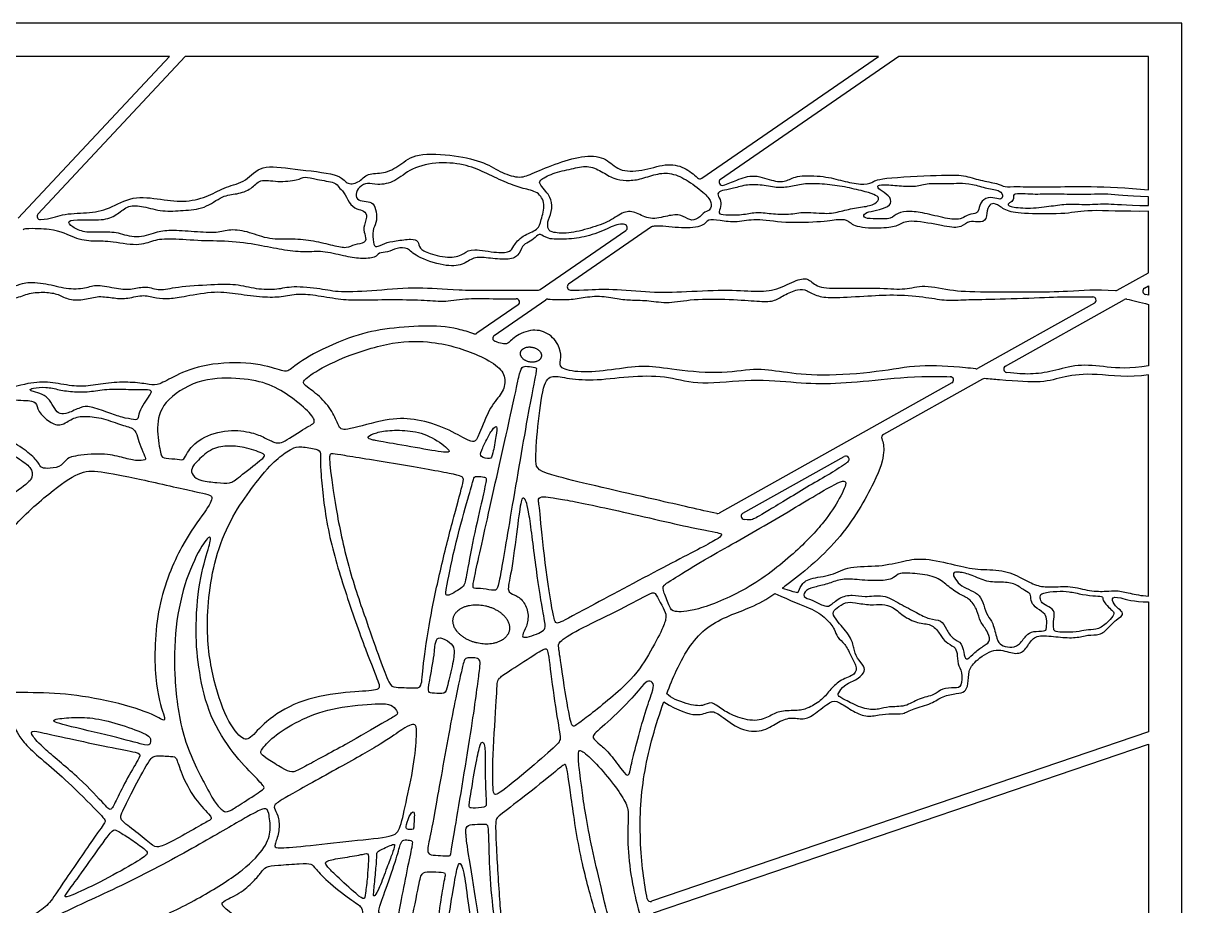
# Model space of a CAD drawing. Header units: millimetres. Extents: x -109 to 109, y -156 to 104.
# Drawn here: x 39.6 to 109.4, y 51 to 104.2 of the extents above; entities that cross this region are included whole.
import ezdxf

# ---------------------------------------------------------------- set-up
doc = ezdxf.new("R2010")
doc.units = ezdxf.units.MM
doc.header["$MEASUREMENT"] = 0
doc.layers.add('Layer 03', color=5, linetype='Continuous', true_color=0x0000ff)

msp = doc.modelspace()

# ---------------------------------------------------------------- linework, layer by layer
at = {"layer": 'Layer 03'}
for p, q in [((109.39, 104.176), (3.3, 104.176)), ((109.39, 7.419), (109.39, 104.176)), ((48.363, 102.176), (5.3, 102.176)), ((39.253, 92.429), (48.363, 102.176)), ((49.321, 102.176), (40.44, 92.674)), ((91.108, 102.176), (49.321, 102.176)), ((80.448, 94.829), (91.108, 102.176)), ((92.341, 102.176), (81.582, 94.76)), ((107.39, 102.176), (92.341, 102.176)), ((107.39, 94.134), (107.39, 102.176)), ((107.39, 93.187), (107.39, 93.71)), ((107.39, 89.139), (107.39, 92.84)), ((70.718, 88.122), (75.878, 91.679)), ((77.427, 91.897), (72.429, 88.451)), ((105.5, 88.081), (107.39, 89.139)), ((107.138, 88.196), (107.39, 88.337)), ((107.39, 88.337), (107.39, 87.794)), ((67.94, 85.357), (71.057, 87.506)), ((104.118, 87.307), (97.083, 83.368)), ((98.754, 83.502), (105.936, 87.523)), ((69.383, 87.202), (66.893, 85.486)), ((107.39, 87.218), (107.39, 83.518)), ((95.526, 82.497), (81.497, 74.641)), ((97.372, 82.728), (91.398, 79.383)), ((107.39, 69.65), (107.39, 82.992)), ((82.937, 74.646), (89.039, 78.062)), ((107.39, 69.307), (107.39, 61.468)), ((107.39, 61.468), (77.43, 51.252)), ((77.543, 50.551), (107.39, 60.728)), ((107.39, 60.728), (107.39, 43.669))]:
    msp.add_line(p, q, dxfattribs=at)
for centre, start, end in [((80.335, 94.994), 226.44566, 304.57724), ((81.695, 94.595), 124.57724, 287.16072), ((40.586, 92.538), 136.93275, 273.72797), ((39.697, 91.587), 91.40148, 136.93275), ((75.764, 91.843), 304.57724, 76.05291), ((77.541, 91.732), 97.02666, 124.57724), ((70.604, 88.287), 269.85829, 304.57724), ((72.542, 88.287), 124.57724, 270.43402), ((105.402, 88.256), 265.27029, 299.24564), ((107.236, 88.022), 119.24564, 260.7641), ((69.269, 87.367), 304.57724, 90.08911), ((71.17, 87.341), 88.08564, 124.57724), ((104.02, 87.482), 299.24564, 91.25589), ((106.034, 87.348), 79.10882, 119.24564), ((66.779, 85.65), 251.78022, 304.57724), ((68.053, 85.192), 124.57724, 249.86103), ((96.985, 83.543), 263.88311, 299.24564), ((98.852, 83.327), 119.24564, 263.40993), ((95.429, 82.671), 299.24564, 88.01513), ((97.47, 82.553), 85.72474, 119.24564), ((91.496, 79.208), 119.24564, 199.91777), ((89.137, 77.888), 306.32285, 119.24564), ((81.4, 74.816), 257.39398, 299.24564), ((83.035, 74.471), 119.24564, 260.60119), ((77.366, 51.441), 191.34827, 288.82867)]:
    msp.add_arc(centre, 0.2, start, end, dxfattribs=at)
for points, knots in [([(40.599, 92.338), (41.231, 92.379), (41.807, 92.713), (43.428, 92.713), (44.737, 92.947), (46.116, 93.811), (47.874, 93.55), (49.405, 93.358), (50.794, 93.765), (51.751, 94.34), (53.019, 94.603), (53.833, 95.704), (55.772, 95.369), (58.76, 95.101), (58.974, 94.437), (59.78, 94.508), (60.302, 95.196), (61.25, 95.053), (62.294, 95.599), (63.148, 96.381), (65.661, 96.239), (67.416, 95.789), (68.412, 95.125), (69.551, 94.793), (70.215, 95.125), (71.804, 95.765), (73.456, 96.266), (74.769, 96.055), (75.379, 95.235), (76.855, 95.235), (78.285, 95.75), (79.401, 95.545), (79.979, 95.056), (80.197, 94.849)], [876.047717, 876.047717, 876.047717, 876.047717, 877.322921, 878.633853, 879.944784, 881.255715, 882.566646, 883.877578, 885.188509, 886.49944, 887.810371, 889.121303, 890.432234, 891.743165, 893.054096, 894.365028, 895.675959, 896.98689, 898.297821, 899.608753, 900.919684, 902.230615, 903.541546, 904.852478, 906.163409, 907.47434, 908.785271, 910.096203, 911.407134, 912.718065, 914.028996, 915.339928, 916.537413, 916.537413, 916.537413, 916.537413]), ([(81.754, 94.404), (82.021, 94.487), (82.552, 94.724), (83.623, 95.116), (84.872, 94.586), (85.611, 94.648), (86.171, 95.027), (87.867, 94.968), (88.941, 94.666), (90.081, 94.421), (90.805, 94.55), (90.94, 94.844), (95.077, 95.035), (96.276, 95.035), (97.216, 94.685), (98.341, 94.519), (98.688, 94.281), (99.363, 94.356), (100.901, 94.266), (104.68, 94.395), (107.39, 94.134)], [11.836953, 11.836953, 11.836953, 11.836953, 13.05449, 14.365421, 15.676353, 16.987284, 18.298215, 19.609147, 20.920078, 22.231009, 23.54194, 24.852872, 26.163803, 27.474734, 28.785665, 30.096597, 31.407528, 32.718459, 34.02939, 35.340322, 35.340322, 35.340322, 35.340322]), ([(107.39, 92.84), (105.846, 92.82), (103.564, 92.96), (102.643, 92.66), (99.861, 92.68), (98.78, 92.82), (98.26, 93.3), (97.859, 93.34), (97.619, 92.94), (97.619, 92.159), (96.918, 92.219), (96.478, 92.239), (95.978, 91.759), (94.857, 91.999), (92.835, 92.36), (92.335, 91.979), (91.634, 91.799), (89.733, 91.819), (89.292, 92.279), (88.832, 92.38), (87.871, 92.199), (85.395, 92.103), (83.651, 92.423), (82.609, 92.143), (81.487, 92.283), (80.785, 92.403), (80.645, 91.922), (79.262, 91.762), (78.111, 91.987), (77.594, 91.94), (77.517, 91.931)], [718.440461, 718.440461, 718.440461, 718.440461, 719.590465, 720.740469, 721.890473, 723.040477, 724.190481, 725.340486, 726.49049, 727.640494, 728.790498, 729.940502, 731.090506, 732.24051, 733.390514, 734.540518, 735.690522, 736.840526, 737.99053, 739.140534, 740.290539, 741.440543, 742.590547, 743.740551, 744.890555, 746.040559, 747.190563, 748.340567, 749.490571, 749.701498, 749.701498, 749.701498, 749.701498]), ([(75.812, 92.038), (75.759, 92.051), (75.415, 92.114), (74.825, 91.797), (73.514, 91.282), (72.297, 91.141), (71.064, 91.141), (70.736, 91.563), (70.424, 91.266), (69.987, 90.939), (69.628, 90.814), (69.425, 90.111), (68.775, 89.893), (67.524, 90.033), (66.681, 90.111), (66.085, 89.581), (65.008, 89.487), (63.096, 90.132), (62.798, 90.664), (62.062, 90.649), (61.514, 90.336), (60.95, 90.367), (60.856, 90.038), (59.869, 89.96), (58.93, 90.132), (57.52, 90.476), (56.643, 90.351), (55.303, 90.476), (54, 90.758), (52.149, 91.062), (50.311, 91.033), (48.427, 91.211), (47.356, 91.107), (46.558, 90.691), (44.61, 91.077), (43.838, 91.003), (42.617, 91.151), (41.723, 91.769), (40.228, 91.8), (39.692, 91.787)], [214.532769, 214.532769, 214.532769, 214.532769, 214.739882, 215.889886, 217.03989, 218.189894, 219.339898, 220.489902, 221.639906, 222.78991, 223.939914, 225.089918, 226.239922, 227.389927, 228.539931, 229.689935, 230.839939, 231.989943, 233.139947, 234.289951, 235.439955, 236.589959, 237.739963, 238.889967, 240.039971, 241.189976, 242.33998, 243.489984, 244.639988, 245.789992, 246.939996, 248.09, 249.240004, 250.390008, 251.540012, 252.690016, 253.84002, 254.990025, 255.558841, 255.558841, 255.558841, 255.558841]), ([(37.476, 89.055), (37.563, 89.038), (37.796, 88.963), (37.558, 88.347), (38.032, 88.302), (39.187, 88.287), (39.528, 88.598), (40.964, 88.509), (42.134, 88.139), (43.363, 88.184), (43.955, 88.48), (45.229, 88.154), (46.147, 88.11), (46.946, 88.376), (47.79, 88.006), (48.679, 88.302), (51.012, 88.435), (52.39, 88.484), (53.574, 88.144), (54.935, 88.111), (55.681, 88.371), (57.594, 88.192), (58.502, 87.949), (60.813, 88.067), (63.444, 88.318), (65.503, 88.05), (68.534, 88.091), (70.246, 88.088), (70.604, 88.087)], [259.34061, 259.34061, 259.34061, 259.34061, 259.978811, 261.560842, 263.142874, 264.724905, 266.306937, 267.888968, 269.471, 271.053031, 272.635063, 274.217094, 275.799126, 277.381157, 278.963189, 280.54522, 282.127251, 283.709283, 285.291314, 286.873346, 288.455377, 290.037409, 291.61944, 293.201472, 294.783503, 296.365535, 297.947566, 298.380682, 298.380682, 298.380682, 298.380682]), ([(72.544, 88.087), (72.728, 88.088), (73.842, 88.102), (74.613, 88.21), (77.159, 87.956), (79.089, 87.956), (81.91, 88.146), (83.734, 87.977), (84.978, 88.076), (86.236, 88.773), (86.933, 88.818), (87.36, 88.211), (88.865, 88.189), (91.381, 88.234), (92.751, 88.076), (93.762, 88.458), (95.649, 88.009), (97.424, 87.986), (102.434, 87.955), (104.158, 88.158), (105.386, 88.056)], [756.377986, 756.377986, 756.377986, 756.377986, 756.66539, 758.247422, 759.829453, 761.411485, 762.993516, 764.575548, 766.157579, 767.739611, 769.321642, 770.903674, 772.485705, 774.067737, 775.649768, 777.2318, 778.813831, 780.395863, 781.977894, 783.074551, 783.074551, 783.074551, 783.074551]), ([(35.947, 87.754), (36.495, 87.704), (38.059, 87.549), (39.152, 87.56), (39.871, 87.932), (40.909, 87.984), (41.683, 87.863), (42.284, 87.469), (43.291, 87.499), (44.088, 87.77), (45.064, 87.589), (45.816, 87.559), (46.868, 87.845), (47.559, 87.589), (48.37, 87.559), (49.227, 87.71), (51.221, 88.062), (52.445, 87.866), (54.061, 87.655), (55.119, 87.67), (56.116, 87.911), (57.28, 87.775), (58.775, 87.503), (59.833, 87.488), (61.978, 87.534), (63.847, 87.488), (64.98, 87.366), (66.343, 87.626), (67.708, 87.562), (68.876, 87.566), (69.269, 87.567)], [182.530111, 182.530111, 182.530111, 182.530111, 183.29686, 184.609619, 185.922378, 187.235136, 188.547895, 189.860654, 191.173412, 192.486171, 193.79893, 195.111688, 196.424447, 197.737206, 199.049964, 200.362723, 201.675482, 202.988241, 204.300999, 205.613758, 206.926517, 208.239275, 209.552034, 210.864793, 212.177551, 213.49031, 214.803069, 216.115828, 217.428586, 218.084979, 218.084979, 218.084979, 218.084979]), ([(71.177, 87.541), (71.566, 87.528), (72.43, 87.495), (73.103, 87.616), (74.303, 87.785), (75.38, 87.554), (76.256, 87.477), (77.225, 87.477), (78.471, 87.262), (79.809, 87.57), (82.236, 87.554), (83.911, 87.399), (84.796, 87.384), (85.354, 87.772), (86.301, 88.191), (86.766, 88.097), (87.449, 87.678), (88.349, 87.616), (90.556, 87.742), (92.175, 87.84), (94.105, 87.66), (95.2, 87.431), (96.312, 87.529), (97.849, 87.529), (101.062, 87.644), (102.79, 87.712), (103.491, 87.67), (104.016, 87.682)], [203.382448, 203.382448, 203.382448, 203.382448, 204.20366, 205.516419, 206.829177, 208.141936, 209.454695, 210.767454, 212.080212, 213.392971, 214.70573, 216.018488, 217.331247, 218.644006, 219.956764, 221.269523, 222.582282, 223.89504, 225.207799, 226.520558, 227.833316, 229.146075, 230.458834, 231.771593, 233.084351, 234.39711, 235.623671, 235.623671, 235.623671, 235.623671]), ([(66.717, 85.46), (66.408, 85.562), (65.338, 85.881), (63.762, 85.97), (61.253, 85.765), (59.311, 85.339), (56.5, 84.03), (55.522, 83.158), (55.243, 83.193), (53.481, 83.768), (50.479, 83.681), (48.634, 82.917), (47.713, 82.349), (47.221, 82.387), (46.224, 82.551), (44.849, 82.538), (43.574, 82.298), (42.539, 82.273), (41.126, 82.576), (39.978, 82.538), (37.93, 81.976), (36.441, 81.794), (35.055, 81.95), (33.358, 81.95), (32.504, 81.806), (31.156, 81.811), (30.75, 81.819)], [221.801157, 221.801157, 221.801157, 221.801157, 222.587467, 224.393982, 226.200496, 228.007011, 229.813526, 231.620041, 233.426556, 235.233071, 237.039585, 238.8461, 240.652615, 242.45913, 244.265645, 246.07216, 247.878675, 249.685189, 251.491704, 253.298219, 255.104734, 256.911249, 258.717764, 260.524278, 262.330793, 263.021408, 263.021408, 263.021408, 263.021408]), ([(96.964, 83.344), (96.76, 83.366), (95.626, 83.482), (93.513, 83.625), (91.199, 83.135), (87.542, 82.878), (85.25, 83.148), (83.683, 83.418), (81.509, 82.979), (78.364, 83.346), (76.975, 83.577), (74.995, 83.271), (73.072, 83.078), (71.804, 83.391), (71.961, 83.845), (71.976, 84.58), (71.335, 85.488), (70.286, 85.801), (69.097, 85.3), (68.769, 84.749), (68.354, 84.869), (67.984, 85.005)], [166.371104, 166.371104, 166.371104, 166.371104, 166.776928, 168.583443, 170.389958, 172.196473, 174.002988, 175.809503, 177.616018, 179.422532, 181.229047, 183.035562, 184.842077, 186.648592, 188.455107, 190.261622, 192.068137, 193.874652, 195.681166, 197.487681, 199.031648, 199.031648, 199.031648, 199.031648]), ([(107.39, 83.518), (106.221, 83.329), (104.847, 83.45), (103.095, 83.656), (101.601, 83.175), (100.228, 82.986), (99.472, 83.055), (98.829, 83.129)], [-31.104404, -31.104404, -31.104404, -31.104404, -29.297889, -27.491374, -25.684859, -23.878344, -22.073523, -22.073523, -22.073523, -22.073523]), ([(81.356, 74.621), (80.412, 74.832), (77.329, 75.537), (70.653, 77.039), (70.385, 77.462), (70.541, 79.781), (70.897, 82.568), (71.413, 82.992), (72.364, 82.743), (74.06, 82.619), (76.335, 82.95), (78.528, 82.909), (80.265, 82.33), (83.533, 82.785), (86.222, 82.495), (88.415, 82.413), (91.187, 82.702), (93.596, 82.916), (95.159, 82.881), (95.436, 82.871)], [193.423712, 193.423712, 193.423712, 193.423712, 194.905243, 196.978604, 199.051964, 201.125325, 203.198686, 205.272047, 207.345408, 209.418769, 211.492129, 213.56549, 215.638851, 217.712212, 219.785573, 221.858934, 223.932294, 226.005655, 226.445069, 226.445069, 226.445069, 226.445069]), ([(107.39, 82.992), (106.203, 82.785), (104.052, 83.116), (102.273, 82.909), (101.032, 82.454), (99.288, 82.61), (97.803, 82.729), (97.485, 82.753)], [-14.762919, -14.762919, -14.762919, -14.762919, -12.689558, -10.616197, -8.542836, -6.469475, -5.933476, -5.933476, -5.933476, -5.933476]), ([(91.307, 79.14), (91.389, 78.916), (91.5, 78.325), (91.107, 76.852), (88.821, 72.856), (86.318, 70.876), (85.395, 70.188), (85.308, 70.124)], [1.312242, 1.312242, 1.312242, 1.312242, 3.051559, 5.12492, 7.198281, 9.271642, 9.495416, 9.495416, 9.495416, 9.495416]), ([(89.255, 77.726), (89.21, 77.693), (88.531, 77.204), (86.852, 76.271), (84.071, 74.548), (83.538, 74.254), (83.31, 74.223), (83.002, 74.274)], [100.681947, 100.681947, 100.681947, 100.681947, 100.834968, 102.908329, 104.98169, 107.055051, 108.418997, 108.418997, 108.418997, 108.418997]), ([(85.308, 70.124), (86.122, 69.885), (86.271, 69.778), (86.4, 70.312), (86.869, 70.739), (88.322, 70.867), (89.283, 71.486), (91.183, 71.401), (92.7, 71.785), (93.81, 71.978), (95.796, 71.508), (97.056, 71.209), (98.594, 71.273), (99.79, 70.718), (100.623, 70.248), (101.456, 70.162), (102.673, 70.29), (103.848, 69.927), (104.894, 69.927), (105.428, 70.013), (106.24, 69.821), (106.923, 69.671), (107.39, 69.65)], [-51.544031, -51.544031, -51.544031, -51.544031, -50.37207, -49.200108, -48.028146, -46.856184, -45.684223, -44.512261, -43.340299, -42.168337, -40.996376, -39.824414, -38.652452, -37.48049, -36.308529, -35.136567, -33.964605, -32.792643, -31.620682, -30.44872, -29.276758, -28.104797, -28.104797, -28.104797, -28.104797]), ([(78.162, 63.278), (79.1, 62.708), (80.243, 62.333), (80.977, 62.79), (81.5, 62.545), (82.789, 61.5), (84.127, 61.451), (84.993, 62.023), (85.792, 62.398), (86.608, 62.153), (87.229, 62.496), (88.273, 63.377), (88.649, 63.312), (89.481, 62.757), (90.346, 62.333), (91.146, 62.496), (91.93, 62.578), (92.582, 62.512), (93.154, 62.855), (94.358, 63.159), (94.949, 63.644), (95.873, 63.78), (96.328, 63.841), (96.525, 64.31), (96.525, 65.159), (96.843, 65.674), (98.1, 66.583), (99.131, 66.174), (99.843, 66.174), (100.252, 66.967), (100.742, 67.335), (101.969, 67.167), (103.026, 67.105), (103.731, 67.335), (104.451, 67.274), (104.957, 67.703), (105.448, 68.27), (105.861, 68.454), (105.8, 68.745), (105.371, 69.021), (105.08, 69.558), (105.57, 69.634), (106.457, 69.291), (107.39, 69.307)], [122.755075, 122.755075, 122.755075, 122.755075, 123.645962, 124.536849, 125.427737, 126.318624, 127.209511, 128.100399, 128.991286, 129.882173, 130.773061, 131.663948, 132.554835, 133.445723, 134.33661, 135.227497, 136.118385, 137.009272, 137.900159, 138.791047, 139.681934, 140.572821, 141.463709, 142.354596, 143.245483, 144.136371, 145.027258, 145.918145, 146.809033, 147.69992, 148.590807, 149.481695, 150.372582, 151.263469, 152.154357, 153.045244, 153.936131, 154.827019, 155.717906, 156.608793, 157.499681, 158.390568, 159.281455, 159.281455, 159.281455, 159.281455]), ([(78.341, 63.763), (78.527, 64.25), (79.246, 65.97), (80.594, 68.041), (83.312, 68.852), (84.36, 69.456), (84.866, 69.806)], [48.131765, 48.131765, 48.131765, 48.131765, 48.901191, 50.974551, 53.047912, 54.496033, 54.496033, 54.496033, 54.496033]), ([(77.17, 51.402), (77.081, 51.845), (76.806, 53.423), (76.619, 57.151), (77.251, 60.478), (77.918, 62.595), (78.162, 63.278)], [199.113518, 199.113518, 199.113518, 199.113518, 200.179324, 202.252685, 204.326046, 205.377912, 205.377912, 205.377912, 205.377912])]:
    msp.add_open_spline(points, degree=3, knots=knots, dxfattribs=at)
for points in [[(60.937, 94.454), (61.218, 94.451), (62, 94.585), (62.871, 95.456), (64.646, 95.858), (66.338, 95.641), (67.494, 95.121), (68.717, 94.535), (69.705, 94.183), (70.593, 94.049), (71.062, 93.295), (70.744, 92.274), (70.643, 91.721), (69.622, 91.402), (69.052, 90.699), (68.968, 90.397), (68.231, 90.297), (66.556, 90.615), (66.171, 90.314), (65.384, 89.945), (63.935, 90.307), (63.421, 90.598), (63.388, 91.056), (63.008, 91.201), (61.979, 91.056), (61.319, 90.933), (60.8, 90.62), (60.648, 90.874), (60.579, 91.747), (60.868, 92.087), (60.845, 92.841), (60.682, 93.357), (60.243, 93.435), (59.716, 93.483), (59.553, 93.855), (59.787, 94.332), (60.315, 94.599), (60.656, 94.456), (60.937, 94.454)], [(74.396, 95.241), (74.129, 95.386), (73.549, 95.637), (72.642, 95.398), (71.434, 95.146), (70.604, 94.684), (70.712, 94.446), (71.078, 94.009), (71.303, 93.758), (71.517, 92.988), (71.15, 92.291), (71.17, 91.841), (71.278, 91.564), (72.395, 91.459), (73.74, 91.818), (74.956, 92.228), (75.763, 92.894), (76.519, 92.791), (77.313, 92.279), (78.434, 92.591), (79.234, 92.676), (79.746, 92.241), (80.22, 92.369), (80.669, 92.855), (80.989, 92.881), (81.066, 93.368), (80.745, 93.842), (79.618, 94.713), (78.632, 95.186), (77.684, 95.11), (76.711, 94.738), (75.891, 94.674), (75.15, 94.764), (74.662, 95.095), (74.396, 95.241)], [(54.901, 94.644), (54.497, 94.662), (53.758, 94.818), (53.368, 94.163), (52.401, 93.851), (51.605, 93.835), (50.481, 92.961), (49.186, 92.899), (47.96, 92.79), (46.752, 93.164), (45.882, 93.227), (45.254, 92.665), (44.54, 92.275), (42.99, 92.353), (42.118, 92.29), (42.497, 91.884), (43.214, 91.541), (44.286, 91.588), (45.266, 91.585), (46.372, 91.141), (47.582, 91.596), (48.34, 91.715), (49.891, 91.613), (51.299, 91.498), (51.965, 91.79), (53.219, 91.603), (54.361, 91.102), (55.805, 91.192), (57.053, 91.072), (58.301, 90.741), (59.083, 90.575), (59.475, 90.861), (60.242, 90.906), (60.196, 91.357), (60.001, 91.809), (60.332, 92.53), (60.106, 92.921), (59.685, 92.921), (59.159, 93.343), (58.903, 94.034), (58.527, 94.275), (58.482, 94.576), (57.189, 94.756), (56.467, 94.967), (56.181, 94.711), (55.305, 94.627), (54.901, 94.644)], [(82.282, 94.203), (82.513, 94.259), (83.067, 94.455), (84.102, 94.443), (85.086, 94.2), (85.929, 94.353), (86.759, 94.532), (88.024, 94.481), (89.212, 94.289), (90.387, 94.008), (91, 93.804), (91.205, 93.574), (90.821, 93.191), (89.914, 93.076), (88.931, 92.884), (88.11, 92.641), (86.605, 92.846), (85.733, 92.616), (84.607, 92.692), (83.674, 92.82), (82.92, 92.603), (81.773, 92.629), (81.412, 92.68), (81.63, 93.127), (81.595, 93.574), (81.323, 93.906), (81.68, 94.115), (82.051, 94.146), (82.282, 94.203)], [(95.248, 94.516), (94.932, 94.518), (94.043, 94.557), (93.4, 94.311), (92.358, 94.37), (91.304, 94.475), (90.995, 94.37), (91.132, 94.148), (91.763, 93.808), (91.962, 93.282), (91.389, 92.966), (90.594, 92.837), (90.184, 92.685), (90.231, 92.393), (90.933, 92.393), (91.927, 92.346), (92.203, 92.767), (92.982, 92.861), (93.978, 92.72), (95.359, 92.346), (96.178, 92.346), (96.505, 92.697), (97.113, 92.674), (97.137, 93.036), (97.406, 93.621), (98.026, 93.703), (98.47, 93.516), (98.623, 93.703), (98.506, 94.113), (97.64, 94.194), (96.763, 94.499), (95.935, 94.545), (95.563, 94.514), (95.248, 94.516)], [(107.39, 93.71), (105.976, 93.748), (104.956, 93.939), (103.285, 93.799), (101.653, 93.914), (100.607, 93.824), (99.255, 93.952), (99.242, 93.748), (99.255, 93.467), (98.898, 93.314), (98.898, 93.123), (100.084, 92.983), (101.461, 93.136), (102.341, 93.301), (103.719, 93.225), (104.943, 93.327), (105.836, 93.212), (107.39, 93.187)], [(106.071, 87.545), (106.444, 87.473), (106.877, 87.369), (107.39, 87.218)], [(107.39, 87.794), (107.327, 87.804), (107.265, 87.814), (107.204, 87.824)], [(64.159, 84.941), (63.54, 85.011), (61.962, 85.066), (58.71, 84.049), (56.792, 82.965), (56.342, 82.531), (56.559, 82.315), (57.559, 81.614), (58.288, 80.644), (58.586, 79.76), (58.897, 79.579), (61.552, 80.375), (63.061, 80.375), (64.886, 79.877), (66.362, 79.015), (66.743, 78.899), (66.976, 79.197), (67.722, 81.188), (68.452, 81.834), (68.684, 82.73), (68.286, 83.476), (66.976, 84.206), (65.676, 84.647), (64.778, 84.871), (64.159, 84.941)], [(68.991, 80.833), (68.7, 79.51), (67.681, 75.004), (66.634, 70.289), (66.637, 70.094), (67.247, 70.115), (68.026, 69.946), (68.194, 70.073), (68.804, 73.797), (70.067, 81.204), (70.535, 83.376), (70.474, 83.423), (69.902, 83.5), (69.609, 83.515), (69.428, 82.944), (69.282, 82.157), (68.991, 80.833)], [(53.163, 79.528), (52.78, 79.608), (51.709, 79.727), (49.993, 79.087), (49.31, 78.107), (49.239, 77.801), (48.734, 77.935), (47.922, 77.933), (47.84, 78.196), (47.551, 79.807), (47.869, 81.328), (50.047, 82.763), (52.459, 82.831), (54.273, 82.525), (55.577, 81.76), (56.812, 80.762), (57.272, 80.073), (56.691, 79.91), (55.152, 78.814), (54.698, 78.884), (54.009, 79.247), (53.547, 79.448), (53.163, 79.528)], [(46.053, 82.103), (45.663, 82.111), (44.663, 82.166), (43.674, 81.96), (42.639, 81.937), (41.681, 82.076), (40.937, 82.277), (40.055, 82.178), (39.924, 82.068), (40.109, 81.985), (40.734, 81.826), (41.15, 81.492), (41.454, 80.901), (41.743, 80.593), (42.204, 80.628), (43.047, 81.059), (43.528, 81.116), (44.726, 80.691), (45.505, 80.402), (46.307, 80.268), (46.478, 80.272), (46.513, 80.713), (46.846, 81.291), (47.18, 81.76), (47.332, 82.05), (47.006, 82.113), (46.444, 82.094), (46.053, 82.103)], [(35.858, 81.053), (35.764, 80.957), (35.582, 80.692), (35.003, 80.439), (34.4, 79.997), (34.094, 79.44), (34.17, 79.276), (34.629, 78.894), (34.804, 78.861), (35.416, 79.352), (36.273, 79.612), (37.21, 79.576), (38.502, 79.198), (39.677, 78.479), (40.44, 77.79), (40.589, 77.386), (40.951, 77.322), (41.76, 77.396), (42.165, 77.876), (42.399, 78.089), (44.419, 78.286), (45.515, 78.007), (46.358, 77.774), (46.999, 77.849), (46.905, 78.026), (46.624, 78.651), (46.426, 79.266), (46.291, 79.766), (45.551, 79.922), (44.385, 80.38), (43.27, 80.526), (42.498, 80.395), (41.849, 79.849), (41.145, 80.087), (40.4, 80.787), (40.376, 81.386), (39.795, 81.44), (37.902, 81.518), (36.983, 81.259), (36.146, 81.269), (35.952, 81.149), (35.858, 81.053)], [(39.198, 77.993), (38.838, 78.24), (37.903, 78.89), (36.239, 79.162), (35.397, 78.863), (34.908, 78.216), (34.396, 78.254), (34.044, 78.783), (33.571, 78.843), (33.506, 79.468), (32.15, 79.799), (30.521, 79.802), (29.43, 79.434), (28.456, 79.172), (27.044, 78.864), (26.199, 78.464), (25.966, 77.88), (25.701, 77.3), (25.665, 76.521), (25.75, 75.577), (25.38, 74.902), (24.902, 74.555), (24.779, 74.11), (24.861, 73.55), (24.682, 72.863), (24.939, 72.28), (25.533, 72.028), (26.456, 71.535), (26.688, 70.982), (27.01, 70.658), (27.396, 70.484), (27.127, 69.766), (26.933, 68.992), (27.072, 68.612), (27.465, 68.336), (27.818, 67.543), (28.448, 67.035), (29.321, 66.684), (30.989, 66.017), (32.062, 65.964), (33.196, 66.316), (33.837, 66.659), (34.576, 66.835), (35.165, 66.958), (35.403, 67.695), (35.449, 70.676), (37.476, 74.743), (39.723, 76.36), (40.167, 76.784), (40.066, 77.409), (39.559, 77.747), (39.198, 77.993)], [(61.429, 78.909), (61.93, 78.823), (63.581, 78.533), (65.288, 78.231), (65.304, 78.448), (64.048, 79.383), (62.698, 79.663), (61.435, 79.644), (60.644, 79.448), (60.181, 79.21), (60.573, 79.054), (60.927, 78.996), (61.429, 78.909)], [(67.183, 78.058), (67.284, 77.973), (67.757, 77.861), (67.842, 78.131), (68.079, 79.365), (68.129, 79.991), (67.842, 79.737), (67.487, 79.095), (67.149, 78.368), (67.081, 78.142), (67.183, 78.058)], [(50.113, 77.849), (50.328, 78.063), (50.951, 78.617), (51.963, 78.724), (52.977, 78.627), (54.259, 78.174), (54.029, 77.965), (52.442, 76.731), (52.051, 76.415), (51.27, 76.489), (50.224, 76.578), (49.711, 76.916), (49.66, 77.338), (49.898, 77.636), (50.113, 77.849)], [(53.696, 76.619), (53.079, 75.844), (51.226, 73.338), (50.468, 68.127), (50.907, 64.844), (51.809, 62.116), (52.856, 60.825), (53.343, 61.166), (54.439, 62.408), (56.681, 63.58), (59.473, 63.9), (61.044, 63.952), (61.069, 64.29), (60.27, 66.13), (58.907, 70.033), (57.835, 73.603), (57.427, 77.436), (57.508, 78.338), (57.344, 78.502), (56.223, 78.687), (55.795, 78.596), (54.927, 77.987), (54.313, 77.393), (53.696, 76.619)], [(60.237, 68.152), (59.912, 69.085), (59.1, 71.421), (58.35, 75.057), (57.994, 77.755), (58.013, 78.28), (58.294, 78.205), (62.436, 77.568), (66.071, 76.893), (66.165, 76.781), (65.546, 74.607), (64.72, 71.365), (64.037, 68.183), (63.63, 65.332), (63.586, 64.067), (63.165, 64.125), (61.858, 64.135), (61.659, 64.235), (61.05, 65.825), (60.562, 67.22), (60.237, 68.152)], [(41.09, 75.799), (40.346, 75.194), (38.504, 73.563), (37.114, 70.878), (36.772, 67.986), (37.114, 65.725), (37.929, 63.911), (38.481, 63.805), (41.11, 63.858), (43.765, 63.569), (46.914, 62.78), (48.119, 62.07), (48.119, 62.228), (47.407, 64.305), (47.511, 69.144), (49.139, 72.914), (50.622, 74.843), (51.11, 75.728), (50.45, 75.808), (46.388, 76.756), (44.035, 77.216), (42.97, 77.193), (41.834, 76.404), (41.09, 75.799)], [(66.352, 75.485), (66.173, 74.861), (65.614, 72.907), (65.002, 69.911), (65.002, 69.702), (65.26, 69.67), (65.743, 70.024), (66.097, 70.185), (66.226, 70.556), (66.677, 73.181), (67.281, 75.701), (67.467, 76.606), (67.464, 76.794), (67.294, 76.828), (66.737, 76.907), (66.689, 76.653), (66.531, 76.109), (66.352, 75.485)], [(78.192, 69.834), (78.27, 69.602), (78.549, 68.906), (78.682, 68.697), (79.935, 68.678), (83.163, 69.931), (86.159, 72.266), (87.945, 74.206), (88.788, 75.536), (89.373, 76.781), (88.43, 76.422), (84.79, 74.178), (80.621, 71.864), (78.636, 70.609), (78.078, 70.293), (78.113, 70.065), (78.192, 69.834)], [(68.976, 71.2), (69.09, 71.874), (69.353, 73.923), (69.571, 75.604), (69.76, 75.591), (70.029, 75.037), (70.477, 71.104), (70.956, 68.262), (71.06, 67.729), (70.896, 67.55), (70.377, 67.294), (69.729, 67.112), (69.581, 67.26), (69.914, 67.779), (70.052, 68.606), (69.716, 69.394), (69.173, 69.752), (68.666, 69.877), (68.861, 70.526), (68.976, 71.2)], [(70.706, 74.577), (70.771, 73.953), (70.974, 71.687), (71.54, 68.121), (71.691, 67.926), (72.534, 68.38), (78.186, 71.426), (81.634, 73.154), (81.783, 73.453), (80.625, 73.572), (74.682, 74.975), (71.565, 75.582), (70.681, 75.684), (70.582, 75.432), (70.641, 75.201), (70.706, 74.577)], [(50.453, 58.414), (50.105, 59.077), (49.03, 61.148), (48.607, 65.019), (48.716, 68.211), (49.461, 71.106), (50.528, 73.1), (50.916, 73.315), (50.78, 72.696), (50.129, 70.615), (49.9, 67.426), (50.124, 65.12), (50.744, 62.351), (52.245, 60.074), (53.548, 58.727), (54.152, 58.109), (54.037, 57.991), (52.645, 57.099), (51.903, 56.614), (51.632, 56.642), (51.118, 57.168), (50.801, 57.751), (50.453, 58.414)], [(87.359, 70.215), (87.601, 70.275), (88.138, 70.4), (88.89, 70.723), (89.876, 70.629), (91.397, 70.535), (92.089, 70.736), (92.277, 71.072), (93.419, 71.018), (94.708, 70.803), (95.299, 70.212), (96.131, 69.662), (96.655, 69.487), (97.098, 68.749), (97.195, 68.118), (97.671, 67.58), (97.886, 66.936), (97.526, 66.694), (96.893, 66.278), (96.423, 65.741), (96.26, 65.996), (96.171, 66.882), (95.556, 67.03), (95.188, 67.674), (94.914, 68.225), (94.183, 68.225), (93.444, 68.641), (92.383, 69.178), (91.403, 69.783), (90.225, 69.554), (89.557, 69.769), (88.719, 69.581), (88.165, 68.99), (87.8, 69.044), (87.083, 69.434), (86.51, 69.581), (86.687, 70.038), (87.117, 70.154), (87.359, 70.215)], [(97.635, 70.551), (97.937, 70.48), (98.55, 70.514), (99.387, 70.412), (99.959, 69.911), (100.306, 69.82), (100.262, 69.38), (100.492, 68.993), (101.115, 68.635), (101.278, 68.339), (101.222, 67.665), (101.176, 67.512), (100.4, 67.553), (100.002, 67.318), (99.56, 66.624), (99.015, 66.532), (98.464, 66.685), (98.239, 66.961), (98.007, 68.125), (97.666, 68.411), (97.451, 69.125), (97.227, 69.697), (96.681, 70.013), (96.115, 70.218), (95.694, 70.687), (95.548, 71.075), (95.899, 71.126), (96.735, 70.943), (97.332, 70.623), (97.635, 70.551)], [(71.97, 65.531), (72.072, 64.841), (72.446, 62.444), (72.652, 61.695), (72.896, 61.863), (76.023, 64.298), (77.147, 65.852), (78.102, 67.688), (78.308, 68.287), (78.304, 68.612), (77.952, 69.261), (77.62, 69.923), (77.378, 69.848), (75.356, 68.72), (72.833, 67.564), (71.745, 66.837), (71.839, 66.582), (71.869, 66.22), (71.97, 65.531)], [(100.858, 69.606), (100.851, 69.511), (100.872, 69.287), (101.218, 69.053), (101.758, 68.829), (101.656, 68.238), (101.646, 67.718), (101.707, 67.504), (102.074, 67.463), (103.113, 67.463), (103.612, 67.647), (104.203, 67.575), (104.855, 67.963), (105.293, 68.503), (105.303, 68.696), (105.069, 68.879), (104.712, 69.267), (104.6, 69.48), (104.661, 69.633), (104.264, 69.643), (103.408, 69.735), (102.553, 69.939), (101.921, 69.949), (100.912, 69.857), (100.865, 69.701), (100.858, 69.606)], [(84.866, 69.806), (85.88, 69.327), (87.062, 68.942), (88.005, 68.291), (88.51, 67.613), (88.577, 67.175), (89.108, 66.776), (89.4, 66.112), (89.786, 65.461), (89.773, 64.907), (88.823, 64.624), (88.209, 64.04), (87.745, 63.402), (86.888, 62.884), (86.287, 62.724), (85.171, 62.764), (84.607, 62.432), (83.724, 62.033), (82.39, 62.392), (81.669, 62.817), (80.978, 63.362), (80.593, 62.977), (79.616, 63.096), (78.57, 63.508), (78.341, 63.763)], [(88.679, 68.082), (88.883, 67.835), (89.495, 67.15), (89.596, 66.52), (89.792, 65.89), (90.291, 65.41), (90.283, 65.026), (89.769, 64.588), (88.974, 64.286), (88.674, 63.752), (88.631, 63.629), (89.241, 63.314), (90.319, 62.779), (91.171, 62.807), (91.67, 63.012), (92.74, 62.944), (93.521, 63.505), (94.535, 63.656), (94.891, 64.122), (95.768, 64.108), (96.11, 64.136), (96.16, 65.122), (95.857, 65.52), (95.872, 66.246), (95.708, 66.602), (95.131, 66.849), (94.851, 67.301), (94.369, 67.972), (93.596, 67.972), (92.65, 68.369), (92.006, 69.013), (91.307, 69.192), (90.677, 69.082), (89.634, 69.26), (89.132, 69.315), (88.563, 68.918), (88.275, 68.63), (88.476, 68.328), (88.679, 68.082)], [(64.315, 66.086), (64.255, 65.656), (64.015, 64.342), (63.918, 63.804), (64.269, 63.804), (65.011, 63.723), (65.093, 64.114), (65.484, 65.678), (65.566, 66.542), (65.33, 66.835), (64.624, 67.259), (64.376, 66.917), (64.375, 66.515), (64.315, 66.086)], [(68.066, 63.321), (68.019, 62.547), (67.832, 59.763), (67.853, 57.591), (68.091, 57.609), (70.511, 59.585), (71.953, 60.888), (71.948, 61.084), (71.514, 63.606), (71.195, 66.402), (71.094, 66.546), (70.472, 66.194), (68.616, 64.988), (68.207, 64.693), (68.111, 64.41), (68.113, 64.096), (68.066, 63.321)], [(64.443, 57.116), (64.669, 58.373), (65.373, 62.396), (66.09, 65.734), (66.2, 65.911), (66.509, 65.947), (66.884, 65.918), (67.121, 65.79), (67.086, 65.419), (66.667, 62.099), (65.332, 54.149), (65.309, 53.981), (65.029, 53.981), (64.404, 54.034), (63.836, 54.06), (64.018, 54.855), (64.218, 55.86), (64.443, 57.116)], [(74.307, 61.639), (74.653, 61.951), (75.849, 63.007), (76.968, 64.364), (77.215, 64.59), (77.605, 64.424), (77.493, 63.906), (77.073, 62.739), (76.487, 60.692), (76.178, 59.332), (76.046, 58.713), (75.748, 59.025), (74.91, 60.157), (74.33, 60.718), (73.77, 61.132), (73.96, 61.326), (74.307, 61.639)], [(54.326, 59.808), (54.553, 59.659), (55.203, 59.237), (55.787, 58.977), (56.144, 59.172), (59.065, 60.73), (61.45, 62.142), (62.148, 62.483), (62.115, 62.726), (61.742, 63.132), (61.142, 63.197), (58.351, 62.986), (56.355, 62.272), (54.683, 61.265), (53.872, 60.389), (53.839, 60.13), (54.099, 59.956), (54.326, 59.808)], [(34.939, 60.969), (34.432, 60.278), (32.922, 58.206), (31.644, 55.622), (31.104, 52.779), (31.217, 49.01), (32.112, 45.849), (33.156, 43.972), (34.685, 42.398), (34.987, 42.293), (35.185, 42.627), (37.831, 46.311), (39.065, 48.036), (39.568, 48.933), (39.383, 48.919), (39.076, 49.124), (39.004, 49.5), (39.386, 49.97), (40.219, 50.425), (41.13, 51.066), (41.621, 51.895), (44.055, 55.419), (44.534, 56.053), (44.506, 56.208), (42.328, 58.39), (41.103, 59.459), (39.877, 60.471), (39.307, 61.212), (39.05, 61.689), (38.979, 61.888), (38.152, 62.03), (36.617, 62.254), (35.964, 62.352), (35.446, 61.66), (34.939, 60.969)], [(41.946, 61.907), (42.526, 61.749), (44.716, 61.263), (46.93, 60.654), (47.213, 60.639), (47.272, 61.085), (46.998, 61.337), (45.25, 61.986), (43.687, 62.34), (42.463, 62.354), (41.236, 62.216), (41.366, 62.066), (41.946, 61.907)], [(40.944, 60.363), (41.439, 59.925), (43.036, 58.629), (44.643, 56.862), (44.848, 56.686), (45.155, 57.329), (45.812, 58.673), (46.674, 60.09), (46.572, 60.207), (44.789, 60.528), (42.145, 61.098), (40.693, 61.417), (39.992, 61.57), (40.063, 61.261), (40.448, 60.802), (40.944, 60.363)], [(55.796, 57.75), (56.528, 58.163), (59.022, 59.542), (61.385, 60.878), (62.471, 61.685), (62.972, 61.934), (63.246, 61.92), (63.29, 61.435), (63.129, 59.454), (62.6, 57.092), (62.248, 55.433), (61.808, 55.125), (59.049, 54.876), (55.982, 54.509), (54.72, 54.45), (54.676, 54.597), (54.999, 55.375), (54.985, 56.299), (54.691, 56.813), (54.632, 57.062), (55.064, 57.336), (55.796, 57.75)], [(66.82, 59.406), (66.72, 58.867), (66.484, 57.434), (66.396, 56.89), (66.54, 56.866), (67.47, 56.892), (67.472, 57.094), (67.398, 58.316), (67.407, 59.616), (67.395, 60.781), (67.186, 60.887), (67.081, 60.671), (66.919, 59.946), (66.82, 59.406)], [(73.18, 58.381), (73.269, 57.694), (73.541, 55.607), (74.792, 50.393), (74.888, 50.073), (75.08, 50.121), (76.263, 50.073), (76.711, 50.009), (76.836, 50.075), (76.574, 50.898), (76.086, 53.152), (75.948, 55.306), (76.074, 56.672), (75.856, 57.291), (75.081, 58.418), (73.925, 59.752), (73.104, 60.452), (73.016, 60.269), (73.003, 59.733), (73.09, 59.069), (73.18, 58.381)], [(46.175, 57.945), (45.871, 57.365), (45.383, 56.391), (45.398, 56.148), (46.496, 55.348), (47.465, 54.504), (47.736, 54.504), (48.694, 54.925), (50.269, 55.865), (50.934, 56.19), (50.919, 56.338), (49.733, 57.55), (48.968, 59.218), (48.791, 59.955), (48.575, 59.975), (47.438, 60.061), (47.206, 59.871), (46.478, 58.525), (46.175, 57.945)], [(72.54, 57.813), (72.663, 56.938), (73.04, 54.135), (74.022, 50.61), (74.186, 50.117), (73.884, 50.015), (71.805, 49.839), (69.403, 49.157), (68.679, 49.049), (68.49, 49.254), (68.303, 50.446), (68.039, 54.944), (68.009, 56.192), (68.158, 56.358), (69.995, 57.745), (71.907, 59.299), (72.219, 59.57), (72.304, 59.383), (72.418, 58.687), (72.54, 57.813)], [(42.83, 50.974), (43.796, 51.42), (46.988, 52.879), (51.09, 55.203), (53.571, 56.658), (54.168, 56.901), (54.355, 56.714), (54.504, 55.52), (54.224, 54.569), (52.966, 53.171), (50.417, 51.56), (47.558, 50.094), (44.718, 49.296), (42.04, 49.3), (41.024, 49.39), (40.597, 49.766), (41.193, 50.202), (41.864, 50.528), (42.83, 50.974)], [(62.891, 56.493), (62.803, 56.34), (62.599, 55.759), (62.654, 55.585), (62.883, 55.585), (63.079, 55.574), (63.09, 55.726), (63.137, 56.402), (63.127, 56.677), (62.978, 56.646), (62.891, 56.493)], [(66.358, 54.345), (66.462, 53.674), (66.865, 51.285), (67.189, 48.799), (67.362, 48.8), (68.087, 48.966), (68.087, 49.318), (67.693, 51.898), (67.61, 54.722), (67.578, 55.896), (67.465, 55.896), (66.737, 55.901), (66.214, 55.827), (66.243, 55.308), (66.255, 55.015), (66.358, 54.345)], [(44.616, 55.128), (44.327, 54.744), (43.323, 53.301), (42.215, 51.807), (41.992, 51.487), (42.29, 51.525), (44.105, 52.334), (46.35, 53.597), (47.125, 54.119), (47.007, 54.297), (46.153, 54.939), (45.347, 55.431), (45.055, 55.606), (44.904, 55.512), (44.616, 55.128)], [(60.846, 53.593), (60.827, 53.344), (60.75, 52.523), (60.644, 51.542), (60.721, 51.542), (61, 51.956), (61.501, 53.37), (61.808, 54.139), (61.981, 54.688), (61.904, 54.707), (61.597, 54.591), (61.173, 54.389), (60.875, 54.255), (60.866, 54.014), (60.866, 53.841), (60.846, 53.593)], [(61.969, 53.621), (61.799, 53.095), (61.278, 51.639), (60.945, 50.666), (60.973, 50.514), (62.102, 49.966), (62.101, 50.149), (62.467, 52.053), (62.895, 54.177), (63.068, 54.893), (62.885, 54.936), (62.462, 54.974), (62.295, 54.795), (62.139, 54.147), (61.969, 53.621)], [(58.474, 52.754), (58.779, 52.465), (59.787, 51.532), (60.14, 51.346), (60.169, 51.61), (60.316, 52.795), (60.346, 53.51), (60.395, 54.186), (60.16, 54.107), (58.935, 53.892), (57.78, 53.716), (57.76, 53.491), (57.956, 53.265), (58.169, 53.043), (58.474, 52.754)], [(53.413, 52.447), (53.196, 52.227), (52.606, 51.675), (51.427, 51.212), (51.554, 50.946), (52.578, 50.16), (53.939, 48.868), (54.206, 48.77), (54.557, 49.037), (55.273, 48.883), (56.395, 48.097), (57.841, 47.184), (58.978, 46.511), (59.16, 46.623), (59.357, 47.591), (59.721, 48.7), (60.325, 49.416), (60.058, 49.795), (60.016, 50.37), (60.03, 50.889), (59.553, 51.17), (57.953, 52.363), (57.111, 53.289), (56.957, 53.528), (56.353, 53.542), (54.795, 53.416), (54.136, 53.373), (53.911, 52.995), (53.631, 52.667), (53.413, 52.447)], [(65.423, 51.656), (65.305, 50.935), (65.003, 49.041), (64.844, 48.021), (65.039, 48.039), (65.909, 48.353), (66.699, 48.563), (66.706, 48.897), (66.321, 51.425), (66.122, 53.154), (65.871, 53.664), (65.713, 53.369), (65.541, 52.378), (65.423, 51.656)], [(63.336, 51.93), (63.214, 51.317), (62.805, 49.317), (62.455, 47.305), (62.505, 47.117), (62.942, 47.181), (64.131, 47.73), (64.277, 48.093), (64.595, 50.485), (64.844, 52.219), (65.049, 52.971), (64.874, 53.01), (63.974, 53.042), (63.539, 52.994), (63.458, 52.543), (63.336, 51.93)]]:
    msp.add_open_spline(points, degree=3, dxfattribs=at)
for points in [[(70.785, 84.085), (70.868, 84.528), (70.24, 84.646), (69.611, 84.765), (69.528, 84.322), (69.445, 83.879), (70.073, 83.76), (70.702, 83.642), (70.785, 84.085)], [(68.849, 67.56), (69.103, 68.68), (67.416, 69.062), (65.729, 69.444), (65.475, 68.324), (65.221, 67.203), (66.909, 66.821), (68.596, 66.439), (68.849, 67.56)]]:
    msp.add_rational_spline(points, [1, 0.707106781187, 1, 0.707106781187, 1, 0.707106781187, 1, 0.707106781187, 1], degree=2, knots=[0, 0, 0, 1.570796, 1.570796, 3.141593, 3.141593, 4.712389, 4.712389, 6.283185, 6.283185, 6.283185], dxfattribs=at)

doc.saveas('drawing.dxf')
